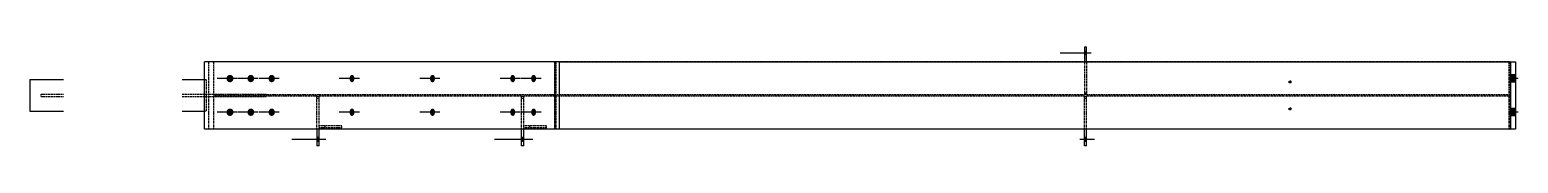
# Model space of a CAD drawing. Header units: millimetres. Extents: x 100 to 51796, y 13 to 3079.
# Drawn here: x 38928 to 45540, y 48 to 488 of the extents above; entities that cross this region are included whole.
import ezdxf

# ---------------------------------------------------------------- set-up
doc = ezdxf.new("R2010")
doc.units = ezdxf.units.MM
doc.linetypes.add('DXK_LINE_DOT2', pattern=[3.9198, 1.9599, -1.9599])
doc.layers.add('STÅL', color=7, linetype='Continuous')

msp = doc.modelspace()

# ---------------------------------------------------------------- hatches: boundary and pattern name
at = {"layer": 'STÅL', "linetype": 'Continuous'}
for points in [[(43622.9, 456), (43622.9, 470), (43612.9, 470), (43612.9, 456)], [(43622.9, 456), (43622.9, 470), (43612.9, 470), (43612.9, 456)], [(39832.8, 348), (39832.5, 344.6), (39831.5, 341.3), (39829.8, 338.3), (39827.7, 335.7), (39825, 333.7), (39822.1, 332.3), (39818.9, 331.6), (39815.6, 331.6), (39812.4, 332.3), (39809.5, 333.7), (39806.8, 335.7), (39804.7, 338.3), (39803, 341.3), (39802, 344.6), (39801.7, 348), (39802, 351.4), (39803, 354.7), (39804.7, 357.7), (39806.8, 360.3), (39809.5, 362.3), (39812.4, 363.7), (39815.6, 364.4), (39818.9, 364.4), (39822.1, 363.7), (39825, 362.3), (39827.7, 360.3), (39829.8, 357.7), (39831.5, 354.7), (39832.5, 351.4)], [(39924.9, 348), (39924.6, 344.6), (39923.6, 341.3), (39922.1, 338.3), (39920, 335.7), (39917.5, 333.7), (39914.6, 332.3), (39911.6, 331.6), (39908.5, 331.6), (39905.4, 332.3), (39902.6, 333.7), (39900, 335.7), (39898, 338.3), (39896.4, 341.3), (39895.4, 344.6), (39895.1, 348), (39895.4, 351.4), (39896.4, 354.7), (39898, 357.7), (39900, 360.3), (39902.6, 362.3), (39905.4, 363.7), (39908.5, 364.4), (39911.6, 364.4), (39914.6, 363.7), (39917.5, 362.3), (39920, 360.3), (39922.1, 357.7), (39923.6, 354.7), (39924.6, 351.4)], [(40016.8, 348), (40016.5, 344.6), (40015.6, 341.3), (40014.2, 338.3), (40012.2, 335.7), (40009.8, 333.7), (40007.1, 332.3), (40004.2, 331.6), (40001.3, 331.6), (39998.4, 332.3), (39995.7, 333.7), (39993.4, 335.7), (39991.4, 338.3), (39989.9, 341.3), (39989, 344.6), (39988.7, 348), (39989, 351.4), (39989.9, 354.7), (39991.4, 357.7), (39993.4, 360.3), (39995.7, 362.3), (39998.4, 363.7), (40001.3, 364.4), (40004.2, 364.4), (40007.1, 363.7), (40009.8, 362.3), (40012.2, 360.3), (40014.2, 357.7), (40015.6, 354.7), (40016.5, 351.4)], [(40370.2, 348), (40370, 344.6), (40369.3, 341.3), (40368.1, 338.3), (40366.6, 335.7), (40364.7, 333.7), (40362.6, 332.3), (40360.4, 331.6), (40358.1, 331.6), (40355.9, 332.3), (40353.8, 333.7), (40352, 335.7), (40350.4, 338.3), (40349.3, 341.3), (40348.6, 344.6), (40348.3, 348), (40348.6, 351.4), (40349.3, 354.7), (40350.4, 357.7), (40352, 360.3), (40353.8, 362.3), (40355.9, 363.7), (40358.1, 364.4), (40360.4, 364.4), (40362.6, 363.7), (40364.7, 362.3), (40366.6, 360.3), (40368.1, 357.7), (40369.3, 354.7), (40370, 351.4)], [(40728, 348), (40727.8, 344.6), (40727.1, 341.3), (40725.9, 338.3), (40724.4, 335.7), (40722.6, 333.7), (40720.5, 332.3), (40718.2, 331.6), (40715.9, 331.6), (40713.7, 332.3), (40711.6, 333.7), (40709.8, 335.7), (40708.2, 338.3), (40707.1, 341.3), (40706.4, 344.6), (40706.2, 348), (40706.4, 351.4), (40707.1, 354.7), (40708.2, 357.7), (40709.8, 360.3), (40711.6, 362.3), (40713.7, 363.7), (40715.9, 364.4), (40718.2, 364.4), (40720.5, 363.7), (40722.6, 362.3), (40724.4, 360.3), (40725.9, 357.7), (40727.1, 354.7), (40727.8, 351.4)], [(41084.5, 348), (41084.3, 344.6), (41083.6, 341.3), (41082.4, 338.3), (41080.9, 335.7), (41079, 333.7), (41077, 332.3), (41074.7, 331.6), (41072.4, 331.6), (41070.2, 332.3), (41068.1, 333.7), (41066.3, 335.7), (41064.7, 338.3), (41063.6, 341.3), (41062.9, 344.6), (41062.6, 348), (41062.9, 351.4), (41063.6, 354.7), (41064.7, 357.7), (41066.3, 360.3), (41068.1, 362.3), (41070.2, 363.7), (41072.4, 364.4), (41074.7, 364.4), (41077, 363.7), (41079, 362.3), (41080.9, 360.3), (41082.4, 357.7), (41083.6, 354.7), (41084.3, 351.4)], [(41177.3, 348), (41177, 344.6), (41176.3, 341.3), (41175.2, 338.3), (41173.7, 335.7), (41171.8, 333.7), (41169.7, 332.3), (41167.5, 331.6), (41165.2, 331.6), (41163, 332.3), (41160.9, 333.7), (41159, 335.7), (41157.5, 338.3), (41156.4, 341.3), (41155.6, 344.6), (41155.4, 348), (41155.6, 351.4), (41156.4, 354.7), (41157.5, 357.7), (41159, 360.3), (41160.9, 362.3), (41163, 363.7), (41165.2, 364.4), (41167.5, 364.4), (41169.7, 363.7), (41171.8, 362.3), (41173.7, 360.3), (41175.2, 357.7), (41176.3, 354.7), (41177, 351.4)], [(44521.2, 333), (44521.4, 334.5), (44521.8, 335.8), (44522.5, 337.1), (44523.4, 338.2), (44524.6, 339.1), (44525.9, 339.7), (44527.2, 340), (44528.6, 340), (44530, 339.7), (44531.3, 339.1), (44532.4, 338.2), (44533.4, 337.1), (44534.1, 335.8), (44534.5, 334.5), (44534.7, 333), (44534.5, 331.5), (44534.1, 330.2), (44533.4, 328.9), (44532.4, 327.8), (44531.3, 326.9), (44530, 326.3), (44528.6, 326), (44527.2, 326), (44525.9, 326.3), (44524.6, 326.9), (44523.4, 327.8), (44522.5, 328.9), (44521.8, 330.2), (44521.4, 331.5)], [(45527.9, 331.5), (45527.9, 364.5), (45502.9, 364.5), (45502.9, 331.5)], [(45527.9, 331.5), (45527.9, 364.5), (45502.9, 364.5), (45502.9, 331.5)], [(39832.8, 198), (39832.5, 194.6), (39831.5, 191.3), (39829.8, 188.3), (39827.7, 185.7), (39825, 183.7), (39822.1, 182.3), (39818.9, 181.6), (39815.6, 181.6), (39812.4, 182.3), (39809.5, 183.7), (39806.8, 185.7), (39804.7, 188.3), (39803, 191.3), (39802, 194.6), (39801.7, 198), (39802, 201.4), (39803, 204.7), (39804.7, 207.7), (39806.8, 210.3), (39809.5, 212.3), (39812.4, 213.7), (39815.6, 214.4), (39818.9, 214.4), (39822.1, 213.7), (39825, 212.3), (39827.7, 210.3), (39829.8, 207.7), (39831.5, 204.7), (39832.5, 201.4)], [(39924.9, 198), (39924.6, 194.6), (39923.6, 191.3), (39922.1, 188.3), (39920, 185.7), (39917.5, 183.7), (39914.6, 182.3), (39911.6, 181.6), (39908.5, 181.6), (39905.4, 182.3), (39902.6, 183.7), (39900, 185.7), (39898, 188.3), (39896.4, 191.3), (39895.4, 194.6), (39895.1, 198), (39895.4, 201.4), (39896.4, 204.7), (39898, 207.7), (39900, 210.3), (39902.6, 212.3), (39905.4, 213.7), (39908.5, 214.4), (39911.6, 214.4), (39914.6, 213.7), (39917.5, 212.3), (39920, 210.3), (39922.1, 207.7), (39923.6, 204.7), (39924.6, 201.4)], [(40016.8, 198), (40016.5, 194.6), (40015.6, 191.3), (40014.2, 188.3), (40012.2, 185.7), (40009.8, 183.7), (40007.1, 182.3), (40004.2, 181.6), (40001.3, 181.6), (39998.4, 182.3), (39995.7, 183.7), (39993.4, 185.7), (39991.4, 188.3), (39989.9, 191.3), (39989, 194.6), (39988.7, 198), (39989, 201.4), (39989.9, 204.7), (39991.4, 207.7), (39993.4, 210.3), (39995.7, 212.3), (39998.4, 213.7), (40001.3, 214.4), (40004.2, 214.4), (40007.1, 213.7), (40009.8, 212.3), (40012.2, 210.3), (40014.2, 207.7), (40015.6, 204.7), (40016.5, 201.4)], [(40370.2, 198), (40370, 194.6), (40369.3, 191.3), (40368.1, 188.3), (40366.6, 185.7), (40364.7, 183.7), (40362.6, 182.3), (40360.4, 181.6), (40358.1, 181.6), (40355.9, 182.3), (40353.8, 183.7), (40352, 185.7), (40350.4, 188.3), (40349.3, 191.3), (40348.6, 194.6), (40348.3, 198), (40348.6, 201.4), (40349.3, 204.7), (40350.4, 207.7), (40352, 210.3), (40353.8, 212.3), (40355.9, 213.7), (40358.1, 214.4), (40360.4, 214.4), (40362.6, 213.7), (40364.7, 212.3), (40366.6, 210.3), (40368.1, 207.7), (40369.3, 204.7), (40370, 201.4)], [(40728, 198), (40727.8, 194.6), (40727.1, 191.3), (40725.9, 188.3), (40724.4, 185.7), (40722.6, 183.7), (40720.5, 182.3), (40718.2, 181.6), (40715.9, 181.6), (40713.7, 182.3), (40711.6, 183.7), (40709.8, 185.7), (40708.2, 188.3), (40707.1, 191.3), (40706.4, 194.6), (40706.2, 198), (40706.4, 201.4), (40707.1, 204.7), (40708.2, 207.7), (40709.8, 210.3), (40711.6, 212.3), (40713.7, 213.7), (40715.9, 214.4), (40718.2, 214.4), (40720.5, 213.7), (40722.6, 212.3), (40724.4, 210.3), (40725.9, 207.7), (40727.1, 204.7), (40727.8, 201.4)], [(41084.5, 198), (41084.3, 194.6), (41083.6, 191.3), (41082.4, 188.3), (41080.9, 185.7), (41079, 183.7), (41077, 182.3), (41074.7, 181.6), (41072.4, 181.6), (41070.2, 182.3), (41068.1, 183.7), (41066.3, 185.7), (41064.7, 188.3), (41063.6, 191.3), (41062.9, 194.6), (41062.6, 198), (41062.9, 201.4), (41063.6, 204.7), (41064.7, 207.7), (41066.3, 210.3), (41068.1, 212.3), (41070.2, 213.7), (41072.4, 214.4), (41074.7, 214.4), (41077, 213.7), (41079, 212.3), (41080.9, 210.3), (41082.4, 207.7), (41083.6, 204.7), (41084.3, 201.4)], [(41177.3, 198), (41177, 194.6), (41176.3, 191.3), (41175.2, 188.3), (41173.7, 185.7), (41171.8, 183.7), (41169.7, 182.3), (41167.5, 181.6), (41165.2, 181.6), (41163, 182.3), (41160.9, 183.7), (41159, 185.7), (41157.5, 188.3), (41156.4, 191.3), (41155.6, 194.6), (41155.4, 198), (41155.6, 201.4), (41156.4, 204.7), (41157.5, 207.7), (41159, 210.3), (41160.9, 212.3), (41163, 213.7), (41165.2, 214.4), (41167.5, 214.4), (41169.7, 213.7), (41171.8, 212.3), (41173.7, 210.3), (41175.2, 207.7), (41176.3, 204.7), (41177, 201.4)], [(44521.2, 213), (44521.4, 214.5), (44521.8, 215.8), (44522.5, 217.1), (44523.4, 218.2), (44524.6, 219.1), (44525.9, 219.7), (44527.2, 220), (44528.6, 220), (44530, 219.7), (44531.3, 219.1), (44532.4, 218.2), (44533.4, 217.1), (44534.1, 215.8), (44534.5, 214.5), (44534.7, 213), (44534.5, 211.5), (44534.1, 210.2), (44533.4, 208.9), (44532.4, 207.8), (44531.3, 206.9), (44530, 206.3), (44528.6, 206), (44527.2, 206), (44525.9, 206.3), (44524.6, 206.9), (44523.4, 207.8), (44522.5, 208.9), (44521.8, 210.2), (44521.4, 211.5)], [(45527.9, 181.5), (45527.9, 214.5), (45502.9, 214.5), (45502.9, 181.5)], [(45527.9, 181.5), (45527.9, 214.5), (45502.9, 214.5), (45502.9, 181.5)], [(40203.9, 87), (40203.9, 69), (40213.9, 69), (40213.9, 87)], [(40203.9, 87), (40203.9, 69), (40213.9, 69), (40213.9, 87)], [(41112.9, 87), (41112.9, 69), (41122.9, 69), (41122.9, 87)], [(41112.9, 87), (41112.9, 69), (41122.9, 69), (41122.9, 87)], [(43612.9, 87), (43612.9, 69), (43622.9, 69), (43622.9, 87)], [(43612.9, 87), (43612.9, 69), (43622.9, 69), (43622.9, 87)]]:
    msp.add_hatch(color=96, dxfattribs=at).paths.add_polyline_path(points)

# ---------------------------------------------------------------- linework, layer by layer
at = {"layer": 'STÅL', "color": 96, "linetype": 'Continuous'}
for p, q in [((43505.4, 463), (43642.9, 463)), ((43505.4, 463), (43642.9, 463)), ((43612.9, 470), (43622.9, 470)), ((43612.9, 470), (43622.9, 470)), ((43612.9, 456), (43622.9, 456)), ((43612.9, 456), (43622.9, 456)), ((39850.2, 348), (39761.1, 348)), ((39943, 348), (39853.8, 348)), ((40035.7, 348), (39946.6, 348)), ((40392.2, 348), (40303.1, 348)), ((40750, 348), (40660.9, 348)), ((41106.5, 348), (41017.4, 348)), ((41199.3, 348), (41110.2, 348)), ((44518.7, 333), (44527.9, 333)), ((45527.9, 364.5), (45502.9, 364.5)), ((45527.9, 364.5), (45502.9, 364.5)), ((45540.4, 348), (45502.9, 348)), ((45540.4, 348), (45502.9, 348)), ((45527.9, 331.5), (45502.9, 331.5)), ((45527.9, 331.5), (45502.9, 331.5)), ((44518.7, 213), (44527.9, 213)), ((45527.9, 214.5), (45502.9, 214.5)), ((45527.9, 214.5), (45502.9, 214.5)), ((39850.2, 198), (39761.1, 198)), ((39943, 198), (39853.8, 198)), ((40035.7, 198), (39946.6, 198)), ((40392.2, 198), (40303.1, 198)), ((40750, 198), (40660.9, 198)), ((41106.5, 198), (41017.4, 198)), ((41199.3, 198), (41110.2, 198)), ((45540.4, 198), (45502.9, 198)), ((45540.4, 198), (45502.9, 198)), ((45527.9, 181.5), (45502.9, 181.5)), ((45527.9, 181.5), (45502.9, 181.5)), ((40092.9, 78), (40242.9, 78)), ((40092.9, 78), (40242.9, 78)), ((40203.9, 87), (40213.9, 87)), ((40203.9, 87), (40213.9, 87)), ((40203.9, 69), (40213.9, 69)), ((40203.9, 69), (40213.9, 69)), ((40992.9, 78), (41162.9, 78)), ((40992.9, 78), (41162.9, 78)), ((41112.9, 87), (41122.9, 87)), ((41112.9, 87), (41122.9, 87)), ((41112.9, 69), (41122.9, 69)), ((41112.9, 69), (41122.9, 69)), ((43592.9, 78), (43657.9, 78)), ((43592.9, 78), (43657.9, 78)), ((43612.9, 87), (43622.9, 87)), ((43612.9, 87), (43622.9, 87)), ((43612.9, 69), (43622.9, 69)), ((43612.9, 69), (43622.9, 69))]:
    msp.add_line(p, q, dxfattribs=at)
at = {"layer": 'STÅL', "color": 4, "linetype": 'Continuous'}
for p, q in [((43612.9, 488), (43612.9, 423)), ((43622.9, 488), (43612.9, 488)), ((43622.9, 423), (43622.9, 488)), ((40203.9, 123), (40203.9, 48)), ((40213.9, 48), (40213.9, 123)), ((41112.9, 48), (41112.9, 123)), ((41122.9, 48), (41122.9, 123)), ((43612.9, 48), (43612.9, 123)), ((43622.9, 48), (43622.9, 123)), ((40213.9, 48), (40203.9, 48)), ((41122.9, 48), (41112.9, 48)), ((43622.9, 48), (43612.9, 48))]:
    msp.add_line(p, q, dxfattribs=at)
at = {"layer": 'STÅL', "color": 2, "linetype": 'Continuous'}
for p, q in [((39704.6, 123), (39704.6, 423)), ((41262.4, 423), (39704.6, 423)), ((41281.1, 423), (41262.4, 423)), ((41262.4, 123), (41262.4, 423)), ((41281.1, 123), (41281.1, 423)), ((41281.1, 423), (45506.5, 423)), ((45506.5, 423), (45527.9, 423)), ((45506.5, 423), (45506.5, 123)), ((45527.9, 423), (45527.9, 123)), ((38927.9, 343), (39077.9, 343)), ((38927.9, 343), (38927.9, 203)), ((39604.6, 343), (39704.6, 343)), ((38927.9, 203), (39077.9, 203)), ((39604.6, 203), (39704.6, 203)), ((41281.1, 123), (39704.6, 123)), ((45506.5, 123), (41281.1, 123)), ((45527.9, 123), (45506.5, 123))]:
    msp.add_line(p, q, dxfattribs=at)
at = {"layer": 'STÅL', "color": 7, "linetype": 'DXK_LINE_DOT2'}
for p, q in [((39723.3, 123), (39723.3, 423)), ((41259.9, 423), (39745.4, 423)), ((39745.4, 123), (39745.4, 423)), ((41281.1, 423), (41259.9, 423)), ((41259.9, 123), (41259.9, 423)), ((41266.9, 123), (41266.9, 423)), ((45502.9, 423), (41281.1, 423)), ((45499.5, 123), (45499.5, 423)), ((45502.9, 423), (45506.5, 423)), ((45502.9, 123), (45502.9, 423)), ((39704.6, 343), (39712, 343)), ((39712, 343), (39712, 203)), ((38977.9, 268), (38977.9, 278)), ((38977.9, 278), (39077.9, 278)), ((38977.9, 268), (39077.9, 268)), ((39604.6, 278), (39977.9, 278)), ((39604.6, 268), (39977.9, 268)), ((39745.4, 277), (43612.9, 277)), ((40203.9, 269), (39745.4, 269)), ((39977.9, 268), (39977.9, 278)), ((41112.9, 269), (40213.9, 269)), ((43612.9, 269), (41122.9, 269)), ((41246.4, 269), (41246.4, 277)), ((43622.9, 277), (45502.9, 277)), ((45502.9, 269), (43622.9, 269)), ((39712, 203), (39704.6, 203)), ((41259.9, 123), (39745.4, 123)), ((41281.1, 123), (41259.9, 123)), ((45502.9, 123), (41281.1, 123)), ((45502.9, 123), (45506.5, 123))]:
    msp.add_line(p, q, dxfattribs=at)
at = {"layer": 'STÅL', "color": 30, "linetype": 'DXK_LINE_DOT2'}
for p, q in [((43612.9, 423), (43612.9, 277)), ((43622.9, 423), (43622.9, 277)), ((40203.9, 123), (40203.9, 269)), ((40203.9, 269), (40213.9, 269)), ((40213.9, 123), (40213.9, 269)), ((41112.9, 123), (41112.9, 269)), ((41112.9, 269), (41122.9, 269)), ((41122.9, 123), (41122.9, 269)), ((43612.9, 285), (43622.9, 285)), ((43622.9, 277), (43612.9, 277)), ((43612.9, 123), (43612.9, 269)), ((43612.9, 269), (43622.9, 269)), ((43622.9, 123), (43622.9, 269)), ((40203.9, 261), (40213.9, 261)), ((41112.9, 261), (41122.9, 261)), ((43612.9, 261), (43622.9, 261)), ((40313.9, 137), (40213.9, 137)), ((40238.9, 137), (40238.9, 129)), ((40313.9, 129), (40313.9, 137)), ((41222.9, 137), (41122.9, 137)), ((41147.9, 137), (41147.9, 129)), ((41222.9, 129), (41222.9, 137)), ((40313.9, 129), (40213.9, 129)), ((41222.9, 129), (41122.9, 129))]:
    msp.add_line(p, q, dxfattribs=at)

doc.saveas('drawing.dxf')
